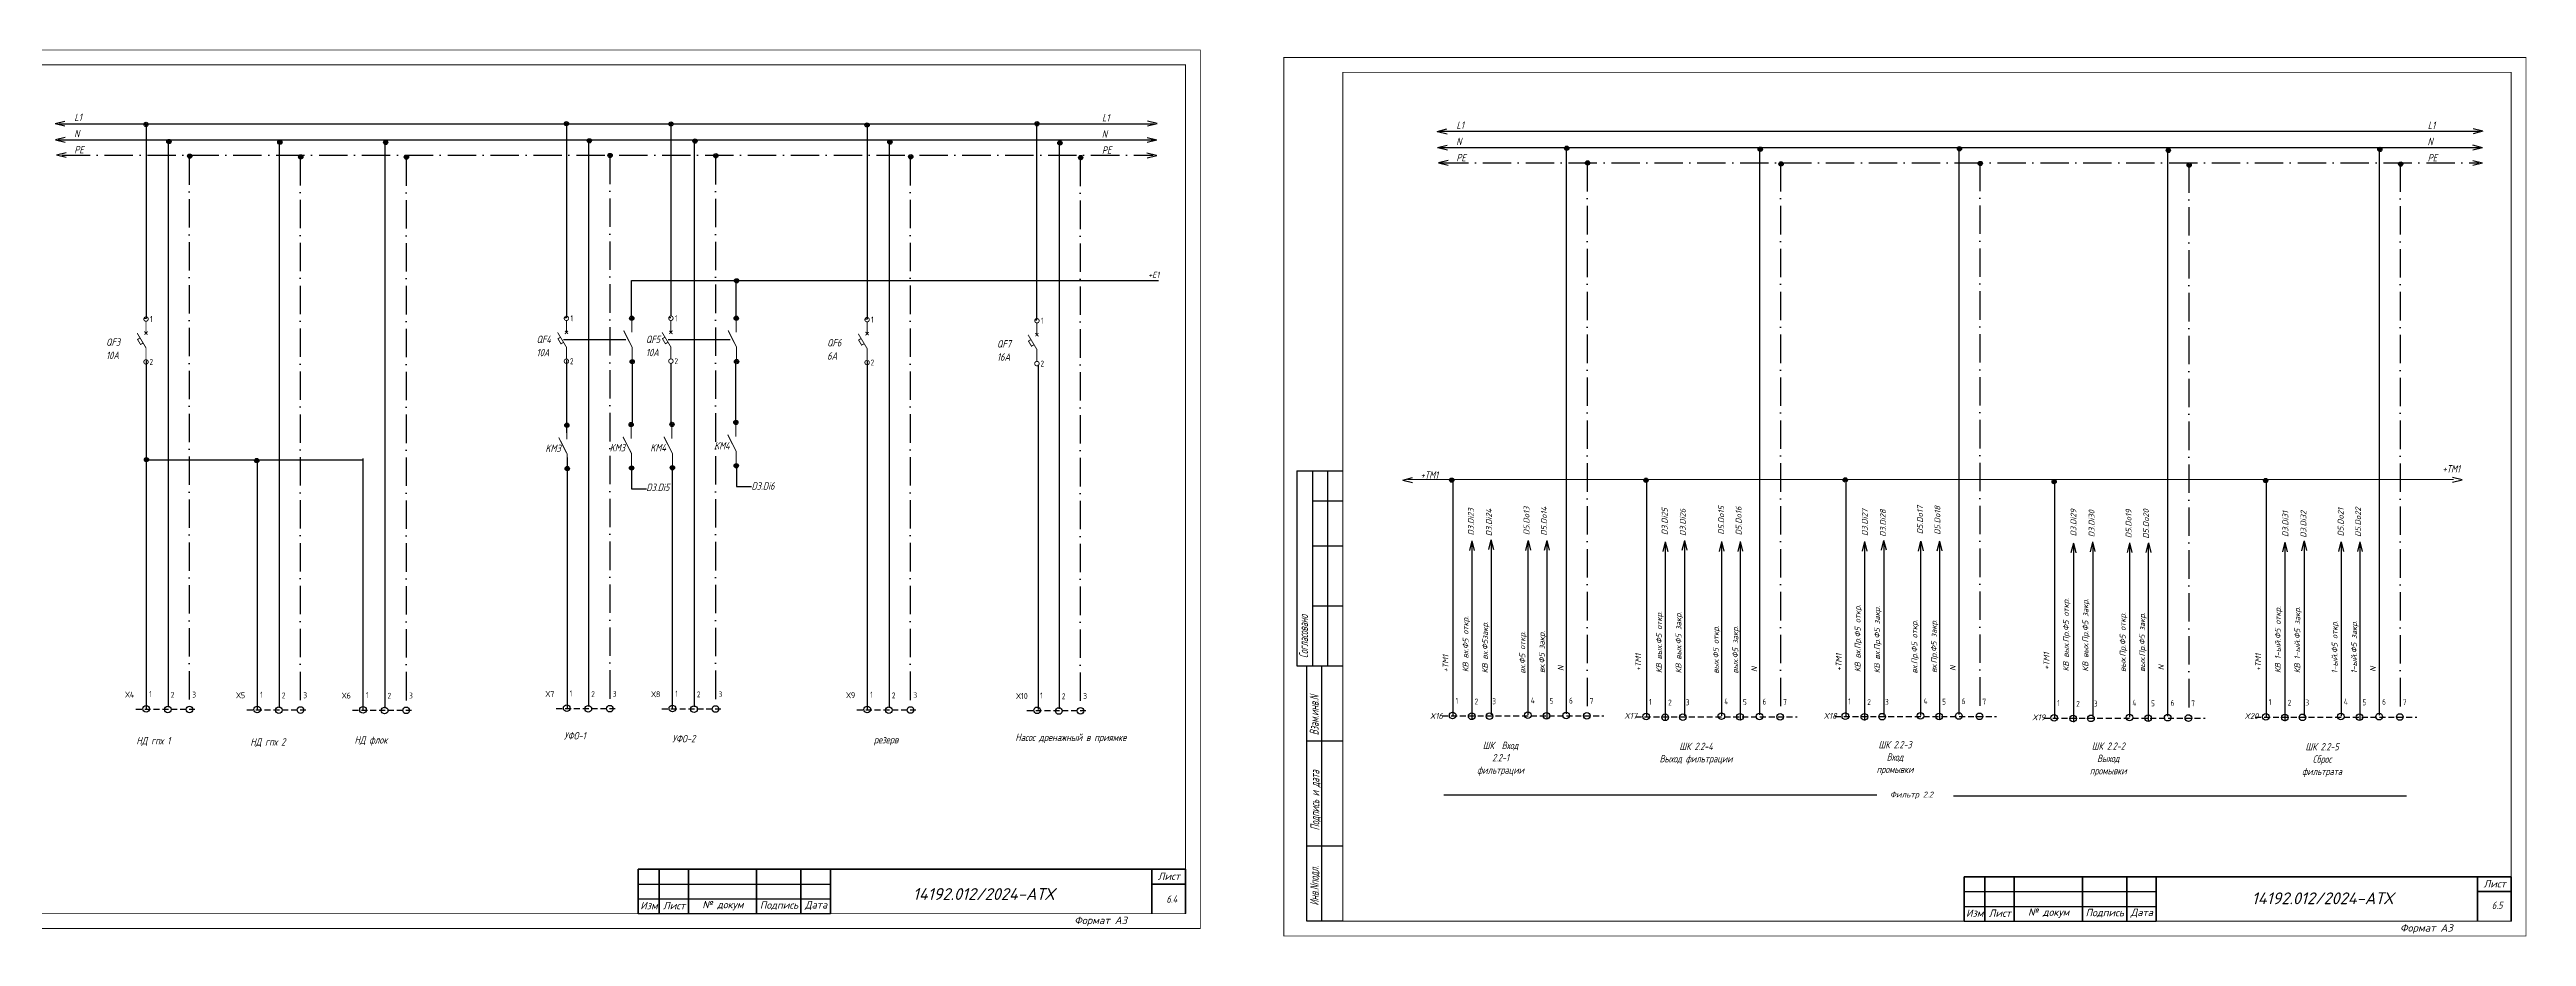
# Model space of a CAD drawing. Header units: millimetres. Extents: x 1510 to 10524, y 7125 to 13164.
# Drawn here: x 4336 to 5174, y 9092 to 9392 of the extents above; entities that cross this region are included whole.
import ezdxf
from ezdxf.enums import TextEntityAlignment as Align

# ---------------------------------------------------------------- set-up
doc = ezdxf.new("R2010")
doc.units = ezdxf.units.MM
doc.header["$LTSCALE"] = 4
for name, pattern in [('ACAD_ISO10W100', [18, 12, -3, 0, -3]), ('DASHED', [0.75, 0.5, -0.25]), ('SolidLine', [0])]:
    doc.linetypes.add(name, pattern=pattern)
for name, color, linetype in [("Contact's", 104, 'Continuous'), ('G', 5, 'Continuous'), ('LOC', 8, 'Continuous'), ('RED_2.5mm^2', 1, 'Continuous'), ('SYMS', 7, 'Continuous'), ('TAGS', 51, 'Continuous'), ('Вспомогательная', 1, 'Continuous'), ('Текст', 2, 'Continuous')]:
    doc.layers.add(name, color=color, linetype=linetype)
for name, color, linetype, lineweight in [('RAMKA', 7, 'Continuous', 25), ('SHTAMP', 7, 'SolidLine', 25), ('Основеая', 5, 'Continuous', 60), ('СХЕМА', 7, 'Continuous', 25)]:
    doc.layers.add(name, color=color, linetype=linetype, lineweight=lineweight)
doc.styles.add('COTES', font='cs_gost2304.shx', dxfattribs={"width": 0.75, "oblique": 15})
doc.styles.add('ISOCPEUR', font='isocpeui.ttf')
doc.styles.add('ISOCPEUR25.10.00', font='isocpeur.ttf', dxfattribs={"height": 2.5})
doc.styles.add('Simplex00.10.00', font='simplex.shx')
doc.styles.add('Simplex25.085.00', font='simplex.shx', dxfattribs={"width": 0.85, "oblique": 15, "height": 2.5})
doc.styles.add('Simplex25.085.15', font='', dxfattribs={"width": 0.85, "oblique": 15, "height": 2.5})
doc.styles.add('WD', font='romans.shx')
doc.styles.add('ГОСТ', font='isocpeur.ttf', dxfattribs={"oblique": 15})
doc.styles.add('Стиль мой-1', font='', dxfattribs={"width": 0.85, "oblique": 15, "height": 2.5})
doc.styles.get('Simplex25.085.15').set_extended_font_data('GOST type A')
doc.styles.get('Стиль мой-1').set_extended_font_data('GOST type A')

# ---------------------------------------------------------------- blocks, each defined once
blk = doc.blocks.new('WDDOT')
for radius in [0.72, 0.449, 0.223]:
    blk.add_circle((0, 0), radius)
blk = doc.blocks.new('VT0W02')
blk.add_circle((0, 0), 0.0699)
at = {"style": 'WD'}
for tag, p, width in [('INST', (0.062, 0.42), 0.7), ('LOC', (0.062, 0.25), 0.7), ('DESC1', (0.053, -0.385), 0.8)]:
    blk.add_attdef(tag, p, '', height=0.125, dxfattribs=dict(at, width=width))
at = {"style": 'WD', "flags": 1}
for tag, p, height in [('X4TERM01', (-0.07, 0), 0.0125), ('X4TERMDESC01', (-0.055, -0.023), 0.025), ('X2TERMDESC01', (-0.006, 0.029), 0.025), ('STRIPSEQ', (0, 0), 0.00125), ('X2TERM01', (0, 0.07), 0.0125), ('X1TERMDESC01', (0.039, -0.003), 0.025), ('X1TERM01', (0.07, 0), 0.0125), ('LINKTERM', (0, -0.002), 0.00125), ('X8TERM01', (0, -0.07), 0.0125), ('X8TERMDESC01', (0, -0.054), 0.025)]:
    blk.add_attdef(tag, p, '', height=height, dxfattribs=at)
at = {"linetype": 'Continuous', "style": 'WD'}
for tag, p, height, width, flags in [('WIRENO', (0.062, 0.094), 0.125, 0.8, 8), ('TAGSTRIP', (0.053, -0.229), 0.125, 0.9, 8), ('DESC2', (0.053, -0.541), 0.125, 0.8, 8), ('CAT', (0.213, -0.406), 0.109, 0.8, 1), ('DESC3', (0.053, -0.698), 0.125, 0.8, 8)]:
    blk.add_attdef(tag, p, '', height=height, dxfattribs=dict(at, width=width, flags=flags))
at = {"linetype": 'Continuous', "style": 'WD', "width": 0.8, "flags": 1}
blk.add_attdef('MFG', text='', height=0.109, dxfattribs=at).set_placement((0.088, -0.406), align=Align.RIGHT)
at = {"style": 'WD', "width": 0.7, "flags": 1}
blk.add_attdef('ASSYCODE', (0.062, -0.281), '', height=0.01, dxfattribs=at)
blk = doc.blocks.new('QF - выкл. автоматич. (1пол.)')
at = {"color": 0, "linetype": 'Continuous', "lineweight": -2, "const_width": 0.3}
for points in [[(-0.75, -0.75, -1), (0.75, -0.75, -1)], [(-0.75, -15.25, -1), (0.75, -15.25, -1)]]:
    blk.add_lwpolyline(points, format="xyb", close=True, dxfattribs=at)
for points in [[(0, -14.5), (0, -10.5), (-3, -5.5)], [(-2.01, -7.14), (-2.87, -7.66), (-1.84, -9.37), (-0.99, -8.86)], [(-0.53, -6.03), (0.53, -4.97)], [(0.53, -6.03), (-0.53, -4.97)], [(0, -5.5), (0, -1.5)]]:
    blk.add_lwpolyline(points, dxfattribs=at)
at = {"color": 0, "linetype": 'Continuous', "lineweight": -2, "style": 'Simplex25.085.00', "oblique": 10, "width": 0.8, "flags": 4}
blk.add_attdef('ЭЛЕМЕНТ', text='', height=2.5, dxfattribs=at).set_placement((2.26, -8), align=Align.MIDDLE_LEFT)
at = {"color": 0, "linetype": 'Continuous', "lineweight": 9, "style": 'ISOCPEUR25.10.00', "oblique": 10, "width": 0.85, "flags": 5}
blk.add_attdef('ТИП', text='', height=2.5, dxfattribs=at).set_placement((2.26, -8), align=Align.MIDDLE_LEFT)
at = {"layer": "Contact's", "linetype": 'Continuous', "lineweight": 9, "style": 'Simplex00.10.00', "width": 0.7, "flags": 8}
for tag, p in [('#(1)', (1.8, -0.75)), ('#(2)', (1.8, -15.25))]:
    blk.add_attdef(tag, text='', height=2, dxfattribs=at).set_placement(p, align=Align.MIDDLE)
blk = doc.blocks.new('Формат А3')
at = {"color": 0, "linetype": 'Continuous', "const_width": 0.3}
for points in [[(-420, 297), (0, 297), (0, 0), (-420, 0)], [(-400, 5), (-400, 292), (-5, 292), (-5, 5)]]:
    blk.add_lwpolyline(points, close=True, dxfattribs=at)
at = {"color": 0, "linetype": 'Continuous', "style": 'Simplex00.10.00', "oblique": 15}
blk.add_text('Формат А3', height=2.5, dxfattribs=at).set_placement((-33.67, 2.75), align=Align.MIDDLE_CENTER)
blk = doc.blocks.new('A$C73A268AF')
at = {"lineweight": 30}
for p, q in [((4.57, 157.46), (20.05, 157.46)), ((4.57, 157.46), (4.57, 91.46)), ((9.89, 157.46), (9.89, 91.46)), ((14.97, 157.46), (14.97, 91.46)), ((9.89, 147.31), (20.05, 147.31)), ((9.89, 132.08), (20.05, 132.08)), ((9.89, 111.77), (20.05, 111.77)), ((4.57, 91.46), (20.05, 91.46)), ((7.96, 5.15), (7.96, 91.46)), ((13.04, 5.15), (13.04, 91.46)), ((20.15, 66.08), (7.96, 66.08)), ((20.15, 30.54), (7.96, 30.54))]:
    blk.add_line(p, q, dxfattribs=at)
blk.add_lwpolyline([(20.15, 5.15), (7.96, 5.15)], dxfattribs=at)
at = {"layer": 'Вспомогательная', "color": 7}
for p, q in [((230.15, 15.15), (295.15, 15.15)), ((230.15, 10.15), (295.15, 10.15)), ((230.15, 5.15), (295.15, 5.15))]:
    blk.add_line(p, q, dxfattribs=at)
at = {"layer": 'Основеая', "color": 7}
for p, q in [((230.15, 20.15), (230.15, 5.15)), ((415.15, 20.15), (230.15, 20.15)), ((237.15, 20.15), (237.15, 5.15)), ((247.15, 20.15), (247.15, 5.15)), ((270.15, 20.15), (270.15, 5.15)), ((285.15, 20.15), (285.15, 5.15)), ((295.15, 20.15), (295.15, 5.15)), ((403.72, 20.15), (403.72, 5.15)), ((415.15, 20.15), (415.15, 5.15)), ((403.72, 15.15), (415.15, 15.15))]:
    blk.add_line(p, q, dxfattribs=at)
blk.add_blockref('Формат А3', (420.15, 0.15))
at = {"layer": 'RAMKA', "style": 'COTES', "oblique": 15, "width": 0.75}
for s, p in [('Согласовано', (8.35, 94.1)), ('Взам.инв.N', (11.94, 68.02)), ('Подпись и дата', (12.17, 35.86)), ('Инв.Nподл.', (11.97, 10.43))]:
    blk.add_text(s, height=3, rotation=90, dxfattribs=at).set_placement(p)
at = {"layer": 'Текст', "color": 7, "char_height": 2.5, "style": 'ГОСТ'}
for s, insert, width, attachment_point in [('{\\fISOCPEUR|b0|i0|c204|p34;Лист}', (413.32, 17.81), 11.4585, 6), ('{\\fISOCPEUR|b0|i0|c204|p34;Изм}', (233.75, 7.88), 7, 5), ('{\\fISOCPEUR|b0|i0|c204|p34;Лист}', (242.25, 7.88), 10, 5), ('{\\fISOCPEUR|b0|i0|c204|p34;№ докум}', (258.75, 7.88), 23, 5), ('{\\fISOCPEUR|b0|i0|c204|p34;Подпись}', (277.75, 7.88), 15, 5), ('{\\fISOCPEUR|b0|i0|c204|p34;Дата}', (290.25, 7.88), 10, 5)]:
    blk.add_mtext(s, dxfattribs=dict(at, insert=insert, width=width, attachment_point=attachment_point))

msp = doc.modelspace()

# ---------------------------------------------------------------- linework, layer by layer
at = {"linetype": 'DASHED'}
for p, q in [((4365.64, 9169.27), (4385.58, 9169.27)), ((4403.18, 9169.05), (4423.12, 9169.05)), ((4438.91, 9168.94), (4458.85, 9168.94)), ((4507.77, 9169.51), (4527.71, 9169.51)), ((4543.51, 9169.41), (4563.45, 9169.41)), ((4609.42, 9169.06), (4629.36, 9169.06)), ((4666.87, 9168.79), (4686.82, 9168.79)), ((4807.33, 9167.01), (4861.93, 9167.01)), ((4872.74, 9166.67), (4927.34, 9166.67)), ((4940.09, 9166.81), (4994.69, 9166.81)), ((5010.72, 9166.24), (5065.32, 9166.24)), ((5082.22, 9166.59), (5136.83, 9166.59))]:
    msp.add_line(p, q, dxfattribs=at)
at = {"color": 7, "ltscale": 0.2}
for p, q in [((4954.24, 9140.18), (4807.84, 9140.18)), ((4980.2, 9140), (5133.38, 9140))]:
    msp.add_line(p, q, dxfattribs=at)
at = {"ltscale": 0.2, "const_width": 0.33}
for points in [[(4533.43, 9286.84), (4533.43, 9291.64), (4530.56, 9297.29)], [(4533.28, 9296.66), (4533.28, 9301.29)], [(4568.75, 9286.87), (4568.74, 9291.67), (4565.88, 9297.32)], [(4568.59, 9296.7), (4568.59, 9301.32)], [(4511.33, 9260.53), (4511.33, 9265.15)], [(4533.07, 9260.72), (4533.07, 9265.35)], [(4546.89, 9260.78), (4546.89, 9265.41)], [(4568.62, 9251.63), (4568.62, 9256.43), (4565.75, 9262.08)], [(4568.47, 9261.46), (4568.47, 9266.08)], [(4511.48, 9250.7), (4511.48, 9255.5), (4508.61, 9261.15)], [(4533.22, 9250.9), (4533.22, 9255.7), (4530.35, 9261.35)], [(4547.05, 9250.96), (4547.04, 9255.76), (4544.17, 9261.41)]]:
    msp.add_lwpolyline(points, dxfattribs=at)
at = {"layer": 'G', "color": 0, "ltscale": 0.2}
for p, q in [((4670.31, 9300.9), (4670.31, 9367.2)), ((4510.25, 9294.28), (4531.31, 9294.28)), ((4545.56, 9294.31), (4566.63, 9294.31)), ((4546.54, 9286.19), (4546.54, 9265.53)), ((4568.47, 9266.08), (4568.47, 9286.16)), ((4533.24, 9250.81), (4533.24, 9243.76)), ((4568.68, 9251.56), (4568.68, 9244.51)), ((4533.24, 9243.76), (4538.33, 9243.76)), ((4568.68, 9244.51), (4573.77, 9244.51))]:
    msp.add_line(p, q, dxfattribs=at)
for points in [[(4546.6, 9302.28), (4546.6, 9367.2)], [(4533.17, 9301.41), (4533.17, 9314.17), (4711.42, 9314.17)], [(4568.62, 9301.46), (4568.62, 9314.17)], [(4533.46, 9286), (4533.46, 9265.72)]]:
    msp.add_lwpolyline(points, dxfattribs=at)
at = {"layer": 'RED_2.5mm^2', "linetype": 'Continuous', "ltscale": 0.2}
for p, q in [((4339.64, 9367.2), (4709.9, 9367.2)), ((4369.1, 9367.31), (4369.1, 9301.39)), ((4511.24, 9367.54), (4511.24, 9301.62)), ((4612.89, 9367.1), (4612.89, 9301.18)), ((4806.15, 9364.64), (5158.13, 9364.64)), ((4339.32, 9361.72), (4709.95, 9361.72)), ((4376.59, 9361.35), (4376.59, 9169.92)), ((4414.13, 9361.12), (4414.13, 9169.69)), ((4449.86, 9361.02), (4449.86, 9169.59)), ((4518.73, 9361.58), (4518.73, 9170.15)), ((4554.46, 9361.48), (4554.46, 9170.05)), ((4620.37, 9361.14), (4620.37, 9169.71)), ((4677.83, 9360.87), (4677.83, 9169.44)), ((4805.75, 9359.16), (5158.18, 9359.16)), ((4849.2, 9359.08), (4849.2, 9167.65)), ((4914.61, 9359.08), (4914.61, 9167.31)), ((4981.96, 9359.22), (4981.96, 9167.45)), ((5052.59, 9358.65), (5052.59, 9166.88)), ((5124.1, 9359), (5124.1, 9167.24)), ((4368.32, 9301.48), (4369.1, 9301.48)), ((4510.46, 9301.71), (4511.24, 9301.71)), ((4545.77, 9301.74), (4546.56, 9301.74)), ((4612.1, 9301.27), (4612.89, 9301.27)), ((4669.53, 9300.9), (4670.31, 9300.9)), ((4511.28, 9287.34), (4511.28, 9262.72)), ((4369.14, 9287.11), (4369.14, 9169.3)), ((4612.92, 9286.9), (4612.92, 9169.09)), ((4670.69, 9285.72), (4670.69, 9169.2)), ((4442.42, 9254.03), (4442.42, 9168.97)), ((4511.52, 9254.39), (4511.52, 9169.57)), ((4369.36, 9253.57), (4442.2, 9253.57)), ((4406.68, 9253.28), (4406.68, 9169.07)), ((4547.01, 9250.56), (4547.01, 9169.43)), ((4810.96, 9246.47), (4810.96, 9167.06)), ((4876.38, 9246.34), (4876.38, 9166.72)), ((4943.73, 9246.82), (4943.73, 9166.86)), ((5014.35, 9246.42), (5014.35, 9166.29)), ((5085.86, 9246.62), (5085.86, 9166.64)), ((4817.31, 9225.88), (4817.31, 9165.64)), ((4823.85, 9226.03), (4823.85, 9167.36)), ((4836.31, 9226.14), (4836.31, 9167.35)), ((4842.66, 9226.17), (4842.66, 9165.93)), ((4882.72, 9225.54), (4882.72, 9165.31)), ((4889.27, 9225.7), (4889.27, 9167.02)), ((4901.72, 9225.8), (4901.72, 9167.01)), ((4908.07, 9225.83), (4908.07, 9165.6)), ((4950.07, 9225.68), (4950.07, 9165.44)), ((4956.62, 9225.83), (4956.62, 9167.16)), ((4969.07, 9225.94), (4969.07, 9167.15)), ((4975.42, 9225.97), (4975.42, 9165.73)), ((5020.7, 9225.11), (5020.7, 9164.88)), ((5027.25, 9225.27), (5027.25, 9166.59)), ((5039.7, 9225.37), (5039.7, 9166.58)), ((5046.05, 9225.4), (5046.05, 9165.17)), ((5092.21, 9225.46), (5092.21, 9165.23)), ((5098.75, 9225.62), (5098.75, 9166.95)), ((5111.21, 9225.72), (5111.21, 9166.93)), ((5117.56, 9225.75), (5117.56, 9165.52))]:
    msp.add_line(p, q, dxfattribs=at)
at = {"layer": 'RED_2.5mm^2', "linetype": 'ACAD_ISO10W100', "ltscale": 0.2}
for p, q in [((4340.57, 9356.56), (4709.55, 9356.56)), ((4383.71, 9356.18), (4383.71, 9170.91)), ((4421.25, 9355.95), (4421.25, 9170.68)), ((4456.98, 9355.85), (4456.98, 9170.58)), ((4525.85, 9356.41), (4525.85, 9171.15)), ((4561.58, 9356.31), (4561.58, 9171.05)), ((4627.49, 9355.97), (4627.49, 9170.7)), ((4684.95, 9355.7), (4684.95, 9170.43)), ((4806.55, 9354.01), (5157.78, 9354.01)), ((4856.32, 9353.91), (4856.32, 9168.65)), ((4921.74, 9353.91), (4921.74, 9168.31)), ((4989.09, 9354.05), (4989.09, 9168.45)), ((5059.71, 9353.48), (5059.71, 9167.88)), ((5131.22, 9353.83), (5131.22, 9168.23))]:
    msp.add_line(p, q, dxfattribs=at)
at = {"layer": 'SYMS', "linetype": 'Continuous', "ltscale": 0.2}
for p, q in [((4338.36, 9367.27), (4341.64, 9368.09)), ((4338.4, 9367.24), (4341.67, 9366.44)), ((4338.48, 9361.82), (4341.75, 9362.63)), ((4710.93, 9367.23), (4707.67, 9368.03)), ((4710.97, 9367.19), (4707.7, 9366.38)), ((4805.64, 9364.62), (4808.91, 9365.43)), ((4805.68, 9364.58), (4808.95, 9363.78)), ((5159.16, 9364.67), (5155.9, 9365.47)), ((5159.2, 9364.64), (5155.93, 9363.83)), ((4338.52, 9361.79), (4341.79, 9360.99)), ((4338.77, 9356.72), (4342.04, 9357.53)), ((4338.81, 9356.68), (4342.07, 9355.88)), ((4710.77, 9356.44), (4707.5, 9357.24)), ((4710.8, 9356.4), (4707.53, 9355.59)), ((4710.82, 9361.66), (4707.56, 9362.46)), ((4710.86, 9361.62), (4707.59, 9360.81)), ((4805.76, 9359.16), (4809.03, 9359.98)), ((4805.79, 9359.13), (4809.06, 9358.33)), ((4806.04, 9354.06), (4809.32, 9354.87)), ((5159, 9353.89), (5155.73, 9354.68)), ((5159.05, 9359.1), (5155.78, 9359.9)), ((5159.09, 9359.07), (5155.82, 9358.26)), ((4806.08, 9354.03), (4809.35, 9353.23)), ((5159.03, 9353.85), (5155.76, 9353.04)), ((4793.95, 9246.74), (4797.22, 9247.55)), ((4793.99, 9246.71), (4797.26, 9245.91)), ((5152.13, 9246.77), (5148.86, 9247.57)), ((5152.17, 9246.74), (5148.9, 9245.93)), ((4817.31, 9226.15), (4816.51, 9222.88)), ((4817.34, 9226.19), (4818.15, 9222.92)), ((4823.77, 9226.55), (4822.97, 9223.28)), ((4823.8, 9226.59), (4824.61, 9223.31)), ((4836.29, 9226.22), (4835.49, 9222.95)), ((4836.33, 9226.26), (4837.14, 9222.99)), ((4842.64, 9226.22), (4841.84, 9222.95)), ((4842.67, 9226.26), (4843.48, 9222.99)), ((4882.72, 9225.81), (4881.92, 9222.55)), ((4882.75, 9225.85), (4883.56, 9222.58)), ((4889.18, 9226.21), (4888.38, 9222.94)), ((4889.21, 9226.25), (4890.02, 9222.98)), ((4901.7, 9225.88), (4900.91, 9222.62)), ((4901.74, 9225.92), (4902.55, 9222.65)), ((4908.05, 9225.88), (4907.25, 9222.62)), ((4908.08, 9225.92), (4908.9, 9222.65)), ((4950.07, 9225.95), (4949.27, 9222.68)), ((4950.1, 9225.99), (4950.91, 9222.72)), ((4956.53, 9226.35), (4955.73, 9223.08)), ((4956.56, 9226.39), (4957.37, 9223.11)), ((4969.05, 9226.02), (4968.26, 9222.75)), ((4969.09, 9226.06), (4969.9, 9222.79)), ((4975.4, 9226.02), (4974.6, 9222.75)), ((4975.43, 9226.06), (4976.25, 9222.79)), ((5020.7, 9225.38), (5019.9, 9222.12)), ((5020.73, 9225.42), (5021.54, 9222.15)), ((5027.16, 9225.78), (5026.36, 9222.51)), ((5027.19, 9225.82), (5028, 9222.55)), ((5039.68, 9225.45), (5038.88, 9222.19)), ((5039.72, 9225.49), (5040.53, 9222.22)), ((5046.03, 9225.45), (5045.23, 9222.19)), ((5046.06, 9225.49), (5046.87, 9222.22)), ((5092.2, 9225.73), (5091.41, 9222.47)), ((5092.24, 9225.77), (5093.05, 9222.5)), ((5098.66, 9226.13), (5097.87, 9222.86)), ((5098.7, 9226.17), (5099.51, 9222.9)), ((5111.19, 9225.8), (5110.39, 9222.54)), ((5111.22, 9225.84), (5112.04, 9222.57)), ((5117.53, 9225.8), (5116.74, 9222.54)), ((5117.57, 9225.84), (5118.38, 9222.57))]:
    msp.add_line(p, q, dxfattribs=at)
at = {"layer": 'СХЕМА', "color": 1, "linetype": 'Continuous', "lineweight": 20, "ltscale": 30}
msp.add_line((5149.23, 9246.9), (4795.6, 9246.9), dxfattribs=at)

# ---------------------------------------------------------------- block references
at = {"ltscale": 1.2}
for p in [(4305.37, 9094.99), (4753.6, 9092.43)]:
    msp.add_blockref('A$C73A268AF', p, dxfattribs=at)
ref = msp.add_blockref('QF - выкл. автоматич. (1пол.)', (4369.08, 9301.93))
ref.add_attrib('#(1)', '1', dxfattribs={"layer": "Contact's", "linetype": 'Continuous', "lineweight": 9, "height": 2, "style": 'Simplex00.10.00', "width": 0.7}).set_placement((4370.88, 9301.18), align=Align.MIDDLE)
ref.add_attrib('#(2)', '2', dxfattribs={"layer": "Contact's", "linetype": 'Continuous', "lineweight": 9, "height": 2, "style": 'Simplex00.10.00', "width": 0.7}).set_placement((4370.88, 9286.68), align=Align.MIDDLE)
ref = msp.add_blockref('QF - выкл. автоматич. (1пол.)', (4511.22, 9302.16))
ref.add_attrib('#(1)', '1', dxfattribs={"layer": "Contact's", "linetype": 'Continuous', "lineweight": 9, "height": 2, "style": 'Simplex00.10.00', "width": 0.7}).set_placement((4513.02, 9301.41), align=Align.MIDDLE)
ref.add_attrib('#(2)', '2', dxfattribs={"layer": "Contact's", "linetype": 'Continuous', "lineweight": 9, "height": 2, "style": 'Simplex00.10.00', "width": 0.7}).set_placement((4513.02, 9286.91), align=Align.MIDDLE)
ref = msp.add_blockref('QF - выкл. автоматич. (1пол.)', (4546.54, 9302.19))
ref.add_attrib('#(1)', '1', dxfattribs={"layer": "Contact's", "linetype": 'Continuous', "lineweight": 9, "height": 2, "style": 'Simplex00.10.00', "width": 0.7}).set_placement((4548.34, 9301.44), align=Align.MIDDLE)
ref.add_attrib('#(2)', '2', dxfattribs={"layer": "Contact's", "linetype": 'Continuous', "lineweight": 9, "height": 2, "style": 'Simplex00.10.00', "width": 0.7}).set_placement((4548.34, 9286.94), align=Align.MIDDLE)
ref = msp.add_blockref('QF - выкл. автоматич. (1пол.)', (4612.87, 9301.72))
ref.add_attrib('#(1)', '1', dxfattribs={"layer": "Contact's", "linetype": 'Continuous', "lineweight": 9, "height": 2, "style": 'Simplex00.10.00', "width": 0.7}).set_placement((4614.67, 9300.97), align=Align.MIDDLE)
ref.add_attrib('#(2)', '2', dxfattribs={"layer": "Contact's", "linetype": 'Continuous', "lineweight": 9, "height": 2, "style": 'Simplex00.10.00', "width": 0.7}).set_placement((4614.67, 9286.47), align=Align.MIDDLE)
ref = msp.add_blockref('QF - выкл. автоматич. (1пол.)', (4670.29, 9301.36))
ref.add_attrib('#(1)', '1', dxfattribs={"layer": "Contact's", "linetype": 'Continuous', "lineweight": 9, "height": 2, "style": 'Simplex00.10.00', "width": 0.7}).set_placement((4672.09, 9300.61), align=Align.MIDDLE)
ref.add_attrib('#(2)', '2', dxfattribs={"layer": "Contact's", "linetype": 'Continuous', "lineweight": 9, "height": 2, "style": 'Simplex00.10.00', "width": 0.7}).set_placement((4672.09, 9286.11), align=Align.MIDDLE)
at = {"layer": 'SYMS', "linetype": 'Continuous', "ltscale": 0.2}
for p in [(4369.08, 9366.98), (4511.21, 9367.22), (4546.56, 9367.1), (4612.86, 9366.77), (4670.31, 9367.2), (4376.82, 9361.19), (4383.86, 9356.24), (4414.36, 9360.97), (4421.39, 9356.01), (4450.1, 9360.87), (4457.13, 9355.91), (4518.96, 9361.43), (4525.99, 9356.47), (4554.69, 9361.33), (4561.73, 9356.37), (4620.6, 9360.98), (4627.64, 9356.03), (4678.06, 9360.71), (4685.09, 9355.76), (4849.43, 9358.93), (4856.47, 9353.97), (4914.85, 9358.59), (4921.88, 9353.64), (4982.2, 9358.73), (4989.23, 9353.77), (5052.82, 9358.16), (5124.33, 9358.51), (5131.37, 9353.56), (5059.86, 9353.21), (4568.72, 9314.1), (4369.23, 9253.63), (4406.53, 9253.34), (4810.55, 9246.71), (4876.23, 9246.66), (4943.58, 9246.79), (5014.21, 9246.23), (5085.72, 9246.58)]:
    msp.add_blockref('WDDOT', p, dxfattribs=at)
at = {"layer": 'SYMS', "ltscale": 0.2, "rotation": 180}
for p in [(4533.31, 9301.43), (4568.62, 9301.46), (4533.45, 9286.75), (4568.76, 9286.78), (4511.36, 9265.29), (4533.1, 9265.49), (4546.92, 9265.55), (4568.5, 9266.22), (4511.5, 9250.61), (4533.24, 9250.81), (4547.06, 9250.87), (4568.64, 9251.55)]:
    msp.add_blockref('WDDOT', p, dxfattribs=at)
at = {"layer": 'SYMS', "linetype": 'Continuous', "ltscale": 0.2}
ref = msp.add_blockref('VT0W02', (4369.16, 9169.37), dxfattribs=dict(at, xscale=16, yscale=16, zscale=16))
ref.add_attrib('LOC', '1', (4370.16, 9173.37), dxfattribs={"layer": 'LOC', "height": 2, "style": 'WD', "width": 0.7})
ref.add_attrib('TAGSTRIP', 'Х4', (4362.05, 9173.2), dxfattribs={"layer": 'TAGS', "linetype": 'Continuous', "height": 2, "style": 'WD', "width": 0.9, "flags": 8})
ref = msp.add_blockref('VT0W02', (4376.48, 9169.14), dxfattribs=dict(at, xscale=16, yscale=16, zscale=16))
ref.add_attrib('LOC', '2', (4377.48, 9173.14), dxfattribs={"layer": 'LOC', "height": 2, "style": 'WD', "width": 0.7})
ref = msp.add_blockref('VT0W02', (4383.75, 9169.2), dxfattribs=dict(at, xscale=16, yscale=16, zscale=16))
ref.add_attrib('LOC', '3', (4384.75, 9173.2), dxfattribs={"layer": 'LOC', "height": 2, "style": 'WD', "width": 0.7})
ref = msp.add_blockref('VT0W02', (4406.7, 9169.14), dxfattribs=dict(at, xscale=16, yscale=16, zscale=16))
ref.add_attrib('LOC', '1', (4407.7, 9173.14), dxfattribs={"layer": 'LOC', "height": 2, "style": 'WD', "width": 0.7})
ref.add_attrib('TAGSTRIP', 'Х5', (4399.59, 9172.97), dxfattribs={"layer": 'TAGS', "linetype": 'Continuous', "height": 2, "style": 'WD', "width": 0.9, "flags": 8})
ref = msp.add_blockref('VT0W02', (4414.02, 9168.91), dxfattribs=dict(at, xscale=16, yscale=16, zscale=16))
ref.add_attrib('LOC', '2', (4415.02, 9172.91), dxfattribs={"layer": 'LOC', "height": 2, "style": 'WD', "width": 0.7})
ref = msp.add_blockref('VT0W02', (4421.29, 9168.98), dxfattribs=dict(at, xscale=16, yscale=16, zscale=16))
ref.add_attrib('LOC', '3', (4422.29, 9172.98), dxfattribs={"layer": 'LOC', "height": 2, "style": 'WD', "width": 0.7})
ref = msp.add_blockref('VT0W02', (4442.44, 9169.04), dxfattribs=dict(at, xscale=16, yscale=16, zscale=16))
ref.add_attrib('LOC', '1', (4443.44, 9173.04), dxfattribs={"layer": 'LOC', "height": 2, "style": 'WD', "width": 0.7})
ref.add_attrib('TAGSTRIP', 'Х6', (4435.32, 9172.87), dxfattribs={"layer": 'TAGS', "linetype": 'Continuous', "height": 2, "style": 'WD', "width": 0.9, "flags": 8})
ref = msp.add_blockref('VT0W02', (4449.75, 9168.81), dxfattribs=dict(at, xscale=16, yscale=16, zscale=16))
ref.add_attrib('LOC', '2', (4450.75, 9172.81), dxfattribs={"layer": 'LOC', "height": 2, "style": 'WD', "width": 0.7})
ref = msp.add_blockref('VT0W02', (4457.03, 9168.88), dxfattribs=dict(at, xscale=16, yscale=16, zscale=16))
ref.add_attrib('LOC', '3', (4458.03, 9172.88), dxfattribs={"layer": 'LOC', "height": 2, "style": 'WD', "width": 0.7})
ref = msp.add_blockref('VT0W02', (4511.3, 9169.6), dxfattribs=dict(at, xscale=16, yscale=16, zscale=16))
ref.add_attrib('LOC', '1', (4512.3, 9173.6), dxfattribs={"layer": 'LOC', "height": 2, "style": 'WD', "width": 0.7})
ref.add_attrib('TAGSTRIP', 'Х7', (4504.18, 9173.43), dxfattribs={"layer": 'TAGS', "linetype": 'Continuous', "height": 2, "style": 'WD', "width": 0.9, "flags": 8})
ref = msp.add_blockref('VT0W02', (4518.62, 9169.37), dxfattribs=dict(at, xscale=16, yscale=16, zscale=16))
ref.add_attrib('LOC', '2', (4519.62, 9173.37), dxfattribs={"layer": 'LOC', "height": 2, "style": 'WD', "width": 0.7})
ref = msp.add_blockref('VT0W02', (4525.89, 9169.44), dxfattribs=dict(at, xscale=16, yscale=16, zscale=16))
ref.add_attrib('LOC', '3', (4526.89, 9173.44), dxfattribs={"layer": 'LOC', "height": 2, "style": 'WD', "width": 0.7})
ref = msp.add_blockref('VT0W02', (4547.03, 9169.5), dxfattribs=dict(at, xscale=16, yscale=16, zscale=16))
ref.add_attrib('LOC', '1', (4548.03, 9173.5), dxfattribs={"layer": 'LOC', "height": 2, "style": 'WD', "width": 0.7})
ref.add_attrib('TAGSTRIP', 'Х8', (4539.92, 9173.33), dxfattribs={"layer": 'TAGS', "linetype": 'Continuous', "height": 2, "style": 'WD', "width": 0.9, "flags": 8})
ref = msp.add_blockref('VT0W02', (4554.35, 9169.27), dxfattribs=dict(at, xscale=16, yscale=16, zscale=16))
ref.add_attrib('LOC', '2', (4555.35, 9173.27), dxfattribs={"layer": 'LOC', "height": 2, "style": 'WD', "width": 0.7})
ref = msp.add_blockref('VT0W02', (4561.62, 9169.34), dxfattribs=dict(at, xscale=16, yscale=16, zscale=16))
ref.add_attrib('LOC', '3', (4562.62, 9173.34), dxfattribs={"layer": 'LOC', "height": 2, "style": 'WD', "width": 0.7})
ref = msp.add_blockref('VT0W02', (4612.94, 9169.16), dxfattribs=dict(at, xscale=16, yscale=16, zscale=16))
ref.add_attrib('LOC', '1', (4613.94, 9173.16), dxfattribs={"layer": 'LOC', "height": 2, "style": 'WD', "width": 0.7})
ref.add_attrib('TAGSTRIP', 'Х9', (4605.83, 9172.99), dxfattribs={"layer": 'TAGS', "linetype": 'Continuous', "height": 2, "style": 'WD', "width": 0.9, "flags": 8})
ref = msp.add_blockref('VT0W02', (4620.26, 9168.93), dxfattribs=dict(at, xscale=16, yscale=16, zscale=16))
ref.add_attrib('LOC', '2', (4621.26, 9172.93), dxfattribs={"layer": 'LOC', "height": 2, "style": 'WD', "width": 0.7})
ref = msp.add_blockref('VT0W02', (4627.53, 9169), dxfattribs=dict(at, xscale=16, yscale=16, zscale=16))
ref.add_attrib('LOC', '3', (4628.53, 9173), dxfattribs={"layer": 'LOC', "height": 2, "style": 'WD', "width": 0.7})
ref = msp.add_blockref('VT0W02', (4670.4, 9168.89), dxfattribs=dict(at, xscale=16, yscale=16, zscale=16))
ref.add_attrib('LOC', '1', (4671.4, 9172.89), dxfattribs={"layer": 'LOC', "height": 2, "style": 'WD', "width": 0.7})
ref.add_attrib('TAGSTRIP', 'Х10', (4663.29, 9172.72), dxfattribs={"layer": 'TAGS', "linetype": 'Continuous', "height": 2, "style": 'WD', "width": 0.9, "flags": 8})
ref = msp.add_blockref('VT0W02', (4677.72, 9168.65), dxfattribs=dict(at, xscale=16, yscale=16, zscale=16))
ref.add_attrib('LOC', '2', (4678.72, 9172.65), dxfattribs={"layer": 'LOC', "height": 2, "style": 'WD', "width": 0.7})
ref = msp.add_blockref('VT0W02', (4684.99, 9168.72), dxfattribs=dict(at, xscale=16, yscale=16, zscale=16))
ref.add_attrib('LOC', '3', (4685.99, 9172.72), dxfattribs={"layer": 'LOC', "height": 2, "style": 'WD', "width": 0.7})
ref = msp.add_blockref('VT0W02', (4810.85, 9167.1), dxfattribs=dict(at, xscale=16, yscale=16, zscale=16))
ref.add_attrib('LOC', '1', (4811.85, 9171.1), dxfattribs={"layer": 'LOC', "height": 2, "style": 'WD', "width": 0.7})
ref = msp.add_blockref('VT0W02', (4817.29, 9166.87), dxfattribs=dict(at, xscale=16, yscale=16, zscale=16))
ref.add_attrib('LOC', '2', (4818.29, 9170.87), dxfattribs={"layer": 'LOC', "height": 2, "style": 'WD', "width": 0.7})
ref = msp.add_blockref('VT0W02', (4823.27, 9166.94), dxfattribs=dict(at, xscale=16, yscale=16, zscale=16))
ref.add_attrib('LOC', '3', (4824.27, 9170.94), dxfattribs={"layer": 'LOC', "height": 2, "style": 'WD', "width": 0.7})
ref = msp.add_blockref('VT0W02', (4836.28, 9167.22), dxfattribs=dict(at, xscale=16, yscale=16, zscale=16))
ref.add_attrib('LOC', '4', (4837.28, 9171.22), dxfattribs={"layer": 'LOC', "height": 2, "style": 'WD', "width": 0.7})
ref = msp.add_blockref('VT0W02', (4842.59, 9167), dxfattribs=dict(at, xscale=16, yscale=16, zscale=16))
ref.add_attrib('LOC', '5', (4843.59, 9171), dxfattribs={"layer": 'LOC', "height": 2, "style": 'WD', "width": 0.7})
ref = msp.add_blockref('VT0W02', (4849.2, 9167.17), dxfattribs=dict(at, xscale=16, yscale=16, zscale=16))
ref.add_attrib('LOC', '6', (4850.2, 9171.17), dxfattribs={"layer": 'LOC', "height": 2, "style": 'WD', "width": 0.7})
ref = msp.add_blockref('VT0W02', (4856.2, 9167.05), dxfattribs=dict(at, xscale=16, yscale=16, zscale=16))
ref.add_attrib('LOC', '7', (4857.2, 9171.05), dxfattribs={"layer": 'LOC', "height": 2, "style": 'WD', "width": 0.7})
ref = msp.add_blockref('VT0W02', (4876.26, 9166.77), dxfattribs=dict(at, xscale=16, yscale=16, zscale=16))
ref.add_attrib('LOC', '1', (4877.26, 9170.77), dxfattribs={"layer": 'LOC', "height": 2, "style": 'WD', "width": 0.7})
ref = msp.add_blockref('VT0W02', (4882.7, 9166.53), dxfattribs=dict(at, xscale=16, yscale=16, zscale=16))
ref.add_attrib('LOC', '2', (4883.7, 9170.53), dxfattribs={"layer": 'LOC', "height": 2, "style": 'WD', "width": 0.7})
ref = msp.add_blockref('VT0W02', (4888.69, 9166.6), dxfattribs=dict(at, xscale=16, yscale=16, zscale=16))
ref.add_attrib('LOC', '3', (4889.69, 9170.6), dxfattribs={"layer": 'LOC', "height": 2, "style": 'WD', "width": 0.7})
ref = msp.add_blockref('VT0W02', (4901.69, 9166.89), dxfattribs=dict(at, xscale=16, yscale=16, zscale=16))
ref.add_attrib('LOC', '4', (4902.69, 9170.89), dxfattribs={"layer": 'LOC', "height": 2, "style": 'WD', "width": 0.7})
ref = msp.add_blockref('VT0W02', (4908, 9166.66), dxfattribs=dict(at, xscale=16, yscale=16, zscale=16))
ref.add_attrib('LOC', '5', (4909, 9170.66), dxfattribs={"layer": 'LOC', "height": 2, "style": 'WD', "width": 0.7})
ref = msp.add_blockref('VT0W02', (4914.62, 9166.83), dxfattribs=dict(at, xscale=16, yscale=16, zscale=16))
ref.add_attrib('LOC', '6', (4915.62, 9170.83), dxfattribs={"layer": 'LOC', "height": 2, "style": 'WD', "width": 0.7})
ref = msp.add_blockref('VT0W02', (4921.61, 9166.71), dxfattribs=dict(at, xscale=16, yscale=16, zscale=16))
ref.add_attrib('LOC', '7', (4922.61, 9170.71), dxfattribs={"layer": 'LOC', "height": 2, "style": 'WD', "width": 0.7})
ref = msp.add_blockref('VT0W02', (4943.61, 9166.9), dxfattribs=dict(at, xscale=16, yscale=16, zscale=16))
ref.add_attrib('LOC', '1', (4944.61, 9170.9), dxfattribs={"layer": 'LOC', "height": 2, "style": 'WD', "width": 0.7})
ref = msp.add_blockref('VT0W02', (4950.05, 9166.67), dxfattribs=dict(at, xscale=16, yscale=16, zscale=16))
ref.add_attrib('LOC', '2', (4951.05, 9170.67), dxfattribs={"layer": 'LOC', "height": 2, "style": 'WD', "width": 0.7})
ref = msp.add_blockref('VT0W02', (4956.04, 9166.74), dxfattribs=dict(at, xscale=16, yscale=16, zscale=16))
ref.add_attrib('LOC', '3', (4957.04, 9170.74), dxfattribs={"layer": 'LOC', "height": 2, "style": 'WD', "width": 0.7})
ref = msp.add_blockref('VT0W02', (4969.04, 9167.02), dxfattribs=dict(at, xscale=16, yscale=16, zscale=16))
ref.add_attrib('LOC', '4', (4970.04, 9171.02), dxfattribs={"layer": 'LOC', "height": 2, "style": 'WD', "width": 0.7})
ref = msp.add_blockref('VT0W02', (4975.35, 9166.8), dxfattribs=dict(at, xscale=16, yscale=16, zscale=16))
ref.add_attrib('LOC', '5', (4976.35, 9170.8), dxfattribs={"layer": 'LOC', "height": 2, "style": 'WD', "width": 0.7})
ref = msp.add_blockref('VT0W02', (4981.97, 9166.97), dxfattribs=dict(at, xscale=16, yscale=16, zscale=16))
ref.add_attrib('LOC', '6', (4982.97, 9170.97), dxfattribs={"layer": 'LOC', "height": 2, "style": 'WD', "width": 0.7})
ref = msp.add_blockref('VT0W02', (4988.96, 9166.85), dxfattribs=dict(at, xscale=16, yscale=16, zscale=16))
ref.add_attrib('LOC', '7', (4989.96, 9170.85), dxfattribs={"layer": 'LOC', "height": 2, "style": 'WD', "width": 0.7})
ref = msp.add_blockref('VT0W02', (5014.24, 9166.34), dxfattribs=dict(at, xscale=16, yscale=16, zscale=16))
ref.add_attrib('LOC', '1', (5015.24, 9170.34), dxfattribs={"layer": 'LOC', "height": 2, "style": 'WD', "width": 0.7})
ref = msp.add_blockref('VT0W02', (5020.68, 9166.1), dxfattribs=dict(at, xscale=16, yscale=16, zscale=16))
ref.add_attrib('LOC', '2', (5021.68, 9170.1), dxfattribs={"layer": 'LOC', "height": 2, "style": 'WD', "width": 0.7})
ref = msp.add_blockref('VT0W02', (5026.66, 9166.17), dxfattribs=dict(at, xscale=16, yscale=16, zscale=16))
ref.add_attrib('LOC', '3', (5027.66, 9170.17), dxfattribs={"layer": 'LOC', "height": 2, "style": 'WD', "width": 0.7})
ref = msp.add_blockref('VT0W02', (5039.67, 9166.46), dxfattribs=dict(at, xscale=16, yscale=16, zscale=16))
ref.add_attrib('LOC', '4', (5040.67, 9170.46), dxfattribs={"layer": 'LOC', "height": 2, "style": 'WD', "width": 0.7})
ref = msp.add_blockref('VT0W02', (5045.98, 9166.23), dxfattribs=dict(at, xscale=16, yscale=16, zscale=16))
ref.add_attrib('LOC', '5', (5046.98, 9170.23), dxfattribs={"layer": 'LOC', "height": 2, "style": 'WD', "width": 0.7})
ref = msp.add_blockref('VT0W02', (5052.59, 9166.4), dxfattribs=dict(at, xscale=16, yscale=16, zscale=16))
ref.add_attrib('LOC', '6', (5053.59, 9170.4), dxfattribs={"layer": 'LOC', "height": 2, "style": 'WD', "width": 0.7})
ref = msp.add_blockref('VT0W02', (5059.59, 9166.28), dxfattribs=dict(at, xscale=16, yscale=16, zscale=16))
ref.add_attrib('LOC', '7', (5060.59, 9170.28), dxfattribs={"layer": 'LOC', "height": 2, "style": 'WD', "width": 0.7})
ref = msp.add_blockref('VT0W02', (5085.75, 9166.69), dxfattribs=dict(at, xscale=16, yscale=16, zscale=16))
ref.add_attrib('LOC', '1', (5086.75, 9170.69), dxfattribs={"layer": 'LOC', "height": 2, "style": 'WD', "width": 0.7})
ref = msp.add_blockref('VT0W02', (5092.19, 9166.45), dxfattribs=dict(at, xscale=16, yscale=16, zscale=16))
ref.add_attrib('LOC', '2', (5093.19, 9170.45), dxfattribs={"layer": 'LOC', "height": 2, "style": 'WD', "width": 0.7})
ref = msp.add_blockref('VT0W02', (5098.17, 9166.52), dxfattribs=dict(at, xscale=16, yscale=16, zscale=16))
ref.add_attrib('LOC', '3', (5099.17, 9170.52), dxfattribs={"layer": 'LOC', "height": 2, "style": 'WD', "width": 0.7})
ref = msp.add_blockref('VT0W02', (5111.17, 9166.81), dxfattribs=dict(at, xscale=16, yscale=16, zscale=16))
ref.add_attrib('LOC', '4', (5112.17, 9170.81), dxfattribs={"layer": 'LOC', "height": 2, "style": 'WD', "width": 0.7})
ref = msp.add_blockref('VT0W02', (5117.48, 9166.58), dxfattribs=dict(at, xscale=16, yscale=16, zscale=16))
ref.add_attrib('LOC', '5', (5118.48, 9170.58), dxfattribs={"layer": 'LOC', "height": 2, "style": 'WD', "width": 0.7})
ref = msp.add_blockref('VT0W02', (5124.1, 9166.75), dxfattribs=dict(at, xscale=16, yscale=16, zscale=16))
ref.add_attrib('LOC', '6', (5125.1, 9170.75), dxfattribs={"layer": 'LOC', "height": 2, "style": 'WD', "width": 0.7})
ref = msp.add_blockref('VT0W02', (5131.1, 9166.63), dxfattribs=dict(at, xscale=16, yscale=16, zscale=16))
ref.add_attrib('LOC', '7', (5132.1, 9170.63), dxfattribs={"layer": 'LOC', "height": 2, "style": 'WD', "width": 0.7})

# ---------------------------------------------------------------- texts
at = {"style": 'Simplex25.085.15', "oblique": 15}
for s, height, width, p in [('N', 2.5, 0.85, (4344.77, 9362.64)), ('L1', 2.5, 0.85, (4344.84, 9368.12)), ('N', 2.5, 0.85, (4692.22, 9362.49)), ('L1', 2.5, 0.85, (4692.3, 9367.98)), ('L1', 2.5, 0.85, (4812.12, 9365.46)), ('L1', 2.5, 0.85, (5140.52, 9365.42)), ('PE', 2.5, 0.85, (4344.82, 9357.17)), ('PE', 2.5, 0.85, (4692.27, 9357.03)), ('N', 2.5, 0.85, (4812.05, 9359.98)), ('PE', 2.5, 0.85, (4812.1, 9354.51)), ('N', 2.5, 0.85, (5140.45, 9359.94)), ('PE', 2.5, 0.85, (5140.5, 9354.47)), ('QF3', 2.5, 0.85, (4355.58, 9292.11)), ('10А', 2.5, 0.85, (4355.58, 9287.65)), ('QF4', 2.5, 0.85, (4501.12, 9293.05)), ('10А', 2.5, 0.85, (4501.12, 9288.59)), ('QF5', 2.5, 0.85, (4538.09, 9293.06)), ('10А', 2.5, 0.85, (4538.09, 9288.61)), ('6А', 2.5, 0.85, (4599.36, 9287.44)), ('QF6', 2.5, 0.85, (4599.36, 9291.9)), ('QF7', 2.5, 0.85, (4656.79, 9291.53)), ('16А', 2.5, 0.85, (4656.79, 9287.08)), ('KM3', 2.5, 0.85, (4504.11, 9256.21)), ('KM3', 2.5, 0.85, (4525.85, 9256.4)), ('KM4', 2.5, 0.85, (4539.59, 9256.43)), ('KM4', 2.5, 0.85, (4561.16, 9257.1)), ('D3.Di5', 2.5, 0.85, (4538.23, 9243.04)), ('D3.Di6', 2.5, 0.85, (4573.77, 9243.47)), ('+ТМ1', 2.5, 0.85, (4800.01, 9247.19)), ('+ТМ1', 2.5, 0.85, (5145.51, 9249.27)), ('X16', 1.961, 1.083459, (4803.14, 9166)), ('X17', 1.961, 1.083459, (4868.86, 9166.07)), ('X18', 1.961, 1.083459, (4936.23, 9166.03)), ('X19', 1.961, 1.083459, (5006.76, 9165.53)), ('X20', 1.961, 1.083459, (5078.52, 9165.96)), ('НД гпх 1', 2.5, 0.85, (4365.81, 9157.36)), ('НД гпх 2', 2.5, 0.85, (4404.34, 9156.96)), ('НД флок', 2.5, 0.85, (4439.56, 9157.63)), ('УФО-1', 2.5, 0.85, (4510.35, 9159.01)), ('УФО-2', 2.5, 0.85, (4547.01, 9158.04)), ('резерв', 2.5, 0.85, (4615.14, 9157.68)), ('Насос дренажный в приямке', 2.5, 0.85, (4662.98, 9158.48)), ('Фильтр 2.2', 1.961, 1.083459, (4958.71, 9139.43))]:
    msp.add_text(s, height=height, dxfattribs=dict(at, width=width)).set_placement(p)
at = {"color": 3, "style": 'Simplex25.085.15', "oblique": 15, "width": 1.083459}
for s, p in [('D3.Di23', (4817.99, 9228.04)), ('D3.Di24', (4824.1, 9227.74)), ('D5.Do13', (4836.8, 9228.12)), ('D5.Do14', (4842.68, 9227.93)), ('D3.Di25', (4883.5, 9228.13)), ('D3.Di26', (4889.62, 9227.83)), ('D5.Do15', (4902.64, 9228.25)), ('D5.Do16', (4908.52, 9228.06)), ('D3.Di27', (4951.17, 9227.83)), ('D3.Di28', (4957.29, 9227.53)), ('D5.Do17', (4969.85, 9228.42)), ('D5.Do18', (4975.73, 9228.22)), ('D3.Di29', (5021.72, 9227.72)), ('D3.Di30', (5027.84, 9227.43)), ('D5.Do19', (5040.36, 9227.1)), ('D5.Do20', (5046.25, 9226.91)), ('D3.Di31', (5093.37, 9227.5)), ('D3.Di32', (5099.49, 9227.21)), ('D5.Do21', (5112.08, 9227.7)), ('D5.Do22', (5117.96, 9227.51))]:
    msp.add_text(s, height=1.961, rotation=90, dxfattribs=at).set_placement(p)
at = {"style": 'Simplex25.085.15', "oblique": 15, "width": 1.083459}
for s, height, p in [('КВ вх.Ф5 откр.', 1.9613, (4816.19, 9181.8)), ('КВ вх.Ф5закр.', 1.9613, (4822.76, 9181.41)), ('КВ вых.Ф5 откр.', 1.9613, (4881.61, 9181.47)), ('КВ вых.Ф5 закр.', 1.9613, (4888.18, 9181.4)), ('КВ вх.Пр.Ф5 откр.', 1.9613, (4948.76, 9181.81)), ('КВ вх.Пр.Ф5 закр.', 1.9613, (4955.33, 9181.42)), ('вх.Пр.Ф5 откр.', 1.9613, (4967.96, 9181.31)), ('вх.Пр.Ф5 закр.', 1.9613, (4974.53, 9181.54)), ('КВ вых.Пр.Ф5 откр.', 1.9613, (5019.18, 9182.06)), ('КВ вых.Пр.Ф5 закр.', 1.9613, (5025.75, 9181.99)), ('вых.Пр.Ф5 откр.', 1.9613, (5038.38, 9181.86)), ('вых.Пр.Ф5 закр.', 1.9613, (5044.95, 9181.89)), ('КВ 1-ый.Ф5 откр.', 1.9613, (5090.82, 9181.49)), ('КВ 1-ый.Ф5 закр.', 1.9613, (5097.39, 9181.43)), ('1-ый.Ф5 откр.', 1.9613, (5110.02, 9181.29)), ('1-ый.Ф5 закр.', 1.9613, (5116.59, 9181.32)), ('+ТМ1', 1.961, (4809.42, 9181.7)), ('вх.Ф5 откр.', 1.9613, (4835.39, 9181.3)), ('вх.Ф5 закр.', 1.9613, (4841.96, 9181.52)), ('+ТМ1', 1.961, (4874.55, 9182.12)), ('вых.Ф5 откр.', 1.9613, (4900.81, 9181.27)), ('вых.Ф5 закр.', 1.9613, (4907.38, 9181.3)), ('+ТМ1', 1.961, (4942.36, 9182.12)), ('+ТМ1', 1.961, (5012.59, 9182.53)), ('+ТМ1', 1.961, (5084.18, 9182.11)), ('N', 1.96, (4848.36, 9182.19)), ('N', 1.96, (4913.77, 9181.85)), ('N', 1.96, (4980.93, 9182.2)), ('N', 1.96, (5051.34, 9182.44)), ('N', 1.96, (5122.99, 9181.88))]:
    msp.add_text(s, height=height, rotation=90, dxfattribs=at).set_placement(p)
at = {"color": 7, "lineweight": 25, "char_height": 2.5, "attachment_point": 1, "style": 'Стиль мой-1'}
for s, insert in [('6.4', (4714.06, 9106.32)), ('6.5', (5162.18, 9104.24))]:
    msp.add_mtext_dynamic_manual_height_columns(s, width=5.3031, gutter_width=12.5, heights=[0], dxfattribs=dict(at, insert=insert))
at = {"layer": 'SHTAMP', "color": 0, "style": 'ISOCPEUR'}
for p in [(4652.23, 9104.78), (5104.9, 9103.33)]:
    msp.add_text('14192.012/2024-АТХ', height=4, dxfattribs=at).set_placement(p, align=Align.CENTER)
at = {"layer": 'SYMS', "linetype": 'Continuous', "ltscale": 0.2, "style": 'ГОСТ', "oblique": 15}
msp.add_text('+E1', height=2, dxfattribs=at).set_placement((4707.84, 9315.14))
at = {"layer": 'SYMS', "linetype": 'Continuous', "char_height": 2.5, "attachment_point": 2}
for s, insert, width in [('{\\Fsimplex|c204;\\Q15;\\W0.75;\\C0;ШК  Вход 2.2-1 фильтрации}', (4827.03, 9158.26), 16.2192), ('{\\Fsimplex|c204;\\Q15;\\W0.75;\\C0;ШК 2.2-4\\PВыход фильтрации}', (4893.13, 9157.94), 27.2347), ('{\\Fsimplex|c204;\\Q15;\\W0.75;\\C0;ШК 2.2-3\\PВход промывки}', (4960.4, 9158.51), 16.2192), ('{\\Fsimplex|c204;\\Q15;\\W0.75;\\C0;ШК 2.2-2 Выход промывки}', (5032.49, 9158.03), 16.2192), ('{\\Fsimplex|c204;\\Q15;\\W0.75;\\C0;ШК 2.2-5\\PСброс фильтрата}', (5104.78, 9157.81), 16.2192)]:
    msp.add_mtext(s, dxfattribs=dict(at, insert=insert, width=width))

doc.saveas('drawing.dxf')
